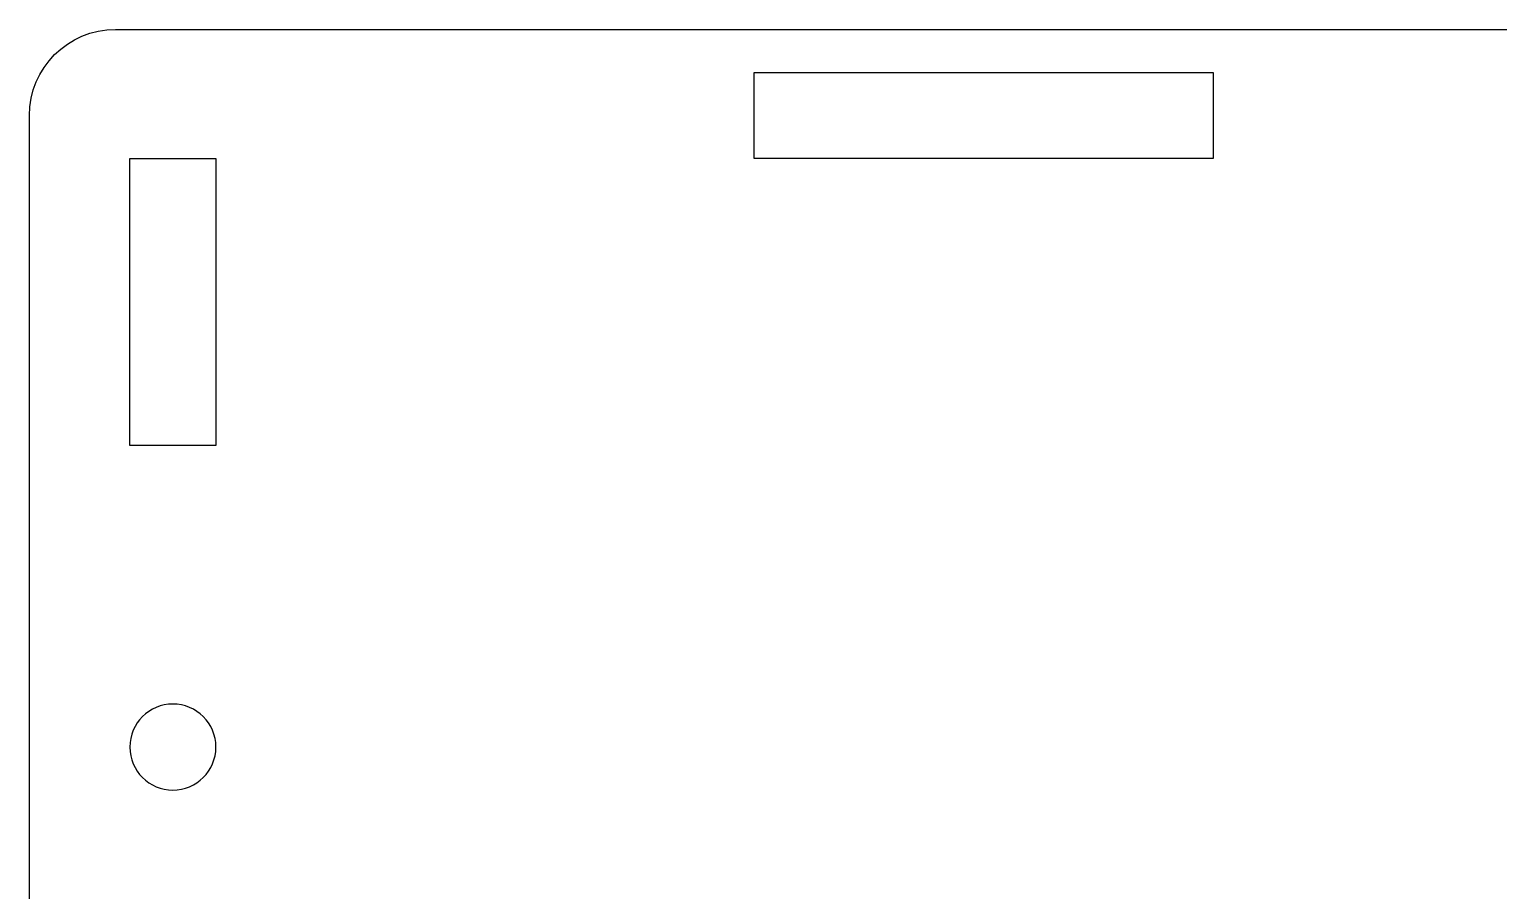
# Model space of a CAD drawing. Extents: x 2 to 177, y -204 to -3.
# Drawn here: x 2.8 to 54, y -97.8 to -67.8 of the extents above; entities that cross this region are included whole.
import ezdxf

# ---------------------------------------------------------------- set-up
doc = ezdxf.new("R2010")
doc.units = 0
doc.layers.add('LAYER_1', color=7, linetype='CONTINUOUS')

msp = doc.modelspace()

# ---------------------------------------------------------------- linework, layer by layer
at = {"layer": 'LAYER_1', "color": 1}
for points in [[(44.073, -72.315), (28.073, -72.315), (28.073, -69.315), (44.073, -69.315), (44.073, -72.315)], [(6.323, -82.315), (6.323, -72.315), (9.321, -72.315), (9.321, -82.315), (6.323, -82.315)]]:
    msp.add_lwpolyline(points, dxfattribs=at)
for points, knots in [([(173.823, -67.815), (173.823, -67.815), (5.823, -67.815), (5.823, -67.815), (4.166, -67.815), (2.823, -69.158), (2.823, -70.815), (2.823, -70.815), (2.823, -124.815), (2.823, -124.815), (2.823, -126.472), (4.166, -127.815), (5.823, -127.815), (5.823, -127.815), (173.823, -127.815), (173.823, -127.815), (175.48, -127.815), (176.823, -126.472), (176.823, -124.815), (176.823, -124.815), (176.823, -70.815), (176.823, -70.815), (176.823, -69.158), (175.48, -67.815), (173.823, -67.815)], [0, 0, 0, 0, 1, 1, 1, 2, 2, 2, 3, 3, 3, 4, 4, 4, 5, 5, 5, 6, 6, 6, 7, 7, 7, 8, 8, 8, 8]), ([(7.822, -94.315), (6.994, -94.315), (6.322, -93.644), (6.322, -92.815), (6.322, -91.987), (6.994, -91.315), (7.822, -91.315), (8.65, -91.315), (9.322, -91.987), (9.322, -92.815), (9.322, -93.644), (8.65, -94.315), (7.822, -94.315)], [0, 0, 0, 0, 1, 1, 1, 2, 2, 2, 3, 3, 3, 4, 4, 4, 4])]:
    msp.add_open_spline(points, degree=3, knots=knots, dxfattribs=at)

doc.saveas('drawing.dxf')
